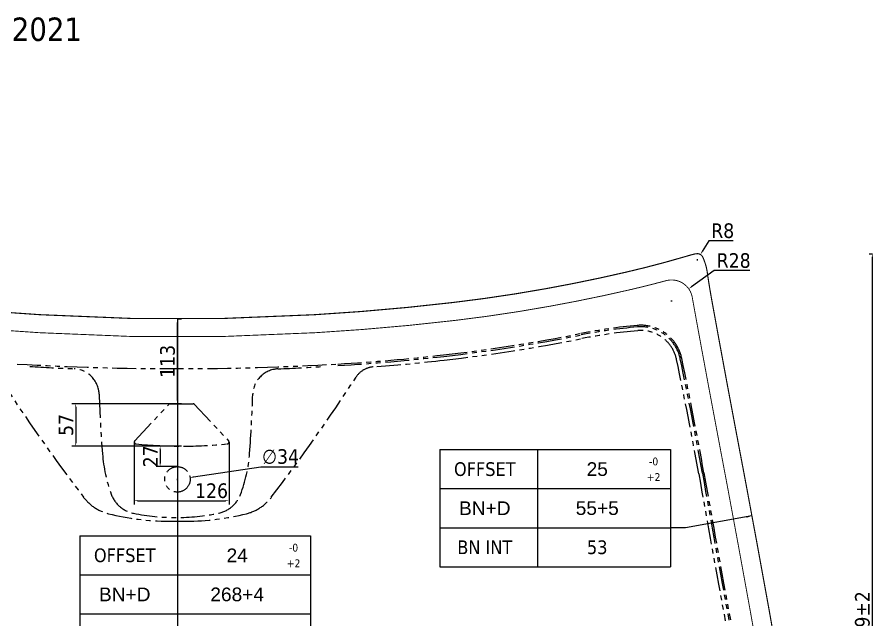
# Model space of a CAD drawing. Header units: millimetres. Extents: x 25 to 16470, y 343 to 6096.
# Drawn here: x 8763 to 9905, y 1671 to 2475 of the extents above; entities that cross this region are included whole.
import ezdxf
from ezdxf.enums import TextEntityAlignment as Align

# ---------------------------------------------------------------- set-up
doc = ezdxf.new("R2010")
doc.units = ezdxf.units.MM
doc.linetypes.add('PHANTOM', pattern=[63.5, 31.75, -6.35, 6.35, -6.35, 6.35, -6.35])
for name, color, linetype in [('BN INT', 4, 'PHANTOM'), ('DIM10', 7, 'Continuous'), ('OFFSET', 6, 'Continuous'), ('PERIMETRO', 5, 'Continuous'), ('PHANTOM', 1, 'PHANTOM')]:
    doc.layers.add(name, color=color, linetype=linetype)
doc.styles.add('1', font='tahoma.ttf')
doc.styles.add('TECHNIC', font='tahoma.ttf')
doc.styles.add('USER1', font='arial.ttf', dxfattribs={"width": 0.75})
doc.dimstyles.new('DIM10', dxfattribs={"dimscale": 7.5, "dimtxt": 2.5, "dimasz": 1, "dimexe": 0, "dimexo": 0, "dimgap": 0.4, "dimtad": 1, "dimtoh": 1, "dimdec": 0, "dimzin": 0, "dimdsep": 46, "dimtxsty": 'TECHNIC', "dimcen": 0.1, "dimdle": 1.25, "dimclre": 7, "dimclrt": 7, "dimazin": 0, "dimtfac": 2, "dimtdec": 0, "dimtofl": 0, "dimtmove": 0, "dimatfit": 3, "dimfxl": 1, "dimtvp": 1.5, "dimtolj": 1, "dimtzin": 0, "dimarcsym": 0})

# ---------------------------------------------------------------- blocks, each defined once
blk = doc.blocks.new('*D78')
at = {"layer": 'Defpoints', "color": 0, "transparency": 16777216}
for p in [(9899.7, 2159.4), (9904, 2159.4), (9898.6, 1180.9)]:
    blk.add_point(p, dxfattribs=at)
at = {"layer": 'DIM10', "color": 7, "lineweight": -2, "transparency": 16777216}
for p, q in [((9899.7, 2159.4), (9904, 2159.4)), ((9898.6, 1180.9), (9904, 1180.9))]:
    blk.add_line(p, q, dxfattribs=at)
at = {"layer": 'DIM10', "color": 0, "lineweight": -2, "transparency": 16777216}
blk.add_line((9904, 1185.4), (9904, 2154.9), dxfattribs=at)
at = {"layer": 'DIM10', "color": 0, "transparency": 16777216}
for points in [[(9903.2, 2154.9), (9904.7, 2154.9), (9904, 2159.4)], [(9903.2, 1185.4), (9904.7, 1185.4), (9904, 1180.9)]]:
    blk.add_solid(points, dxfattribs=at)
at = {"layer": 'DIM10', "color": 7, "transparency": 16777216, "insert": (9890.8, 1670.2), "char_height": 19.5, "attachment_point": 5, "rotation": 90, "style": 'TECHNIC'}
blk.add_mtext('\\A1;979±2', dxfattribs=at)
blk = doc.blocks.new('IF-TECNICA')
for p, q in [((0, 0), (50.57, 0)), ((0, 0), (0, -17.14)), ((21.43, 0), (21.43, -17.14)), ((50.57, 0), (50.57, -17.14)), ((0, -8.57), (50.57, -8.57)), ((0, -17.14), (50.57, -17.14))]:
    blk.add_line(p, q)
at = {"style": 'TECHNIC'}
for s, height, p in [('-0', 1.714, (46.88, -2.62)), ('OFFSET', 3, (9.87, -4.29)), ('+2', 1.714, (46.88, -6.03))]:
    blk.add_text(s, height=height, dxfattribs=at).set_placement(p, align=Align.MIDDLE)
for tag, p in [('OFFSET', (34.52, -4.29)), ('BN+D', (9.87, -12.86)), ('BN+D', (34.52, -12.86))]:
    blk.add_attdef(tag, text='', height=3, dxfattribs=at).set_placement(p, align=Align.MIDDLE)
blk = doc.blocks.new('*D100')
at = {"layer": 'Defpoints', "color": 0, "transparency": 16777216}
for p in [(9674.7, 2158.3), (9670.6, 2151.4)]:
    blk.add_point(p, dxfattribs=at)
at = {"layer": 'DIM10', "color": 0, "lineweight": -2, "transparency": 16777216}
for p, q in [((9685.7, 2176.7), (9677, 2162.2)), ((9718.5, 2176.7), (9685.7, 2176.7))]:
    blk.add_line(p, q, dxfattribs=at)
at = {"layer": 'DIM10', "color": 7, "lineweight": -2, "transparency": 16777216}
for p, q in [((9669.8, 2151.4), (9671.3, 2151.4)), ((9670.6, 2150.7), (9670.6, 2152.2))]:
    blk.add_line(p, q, dxfattribs=at)
at = {"layer": 'DIM10', "color": 0, "transparency": 16777216}
blk.add_solid([(9676.4, 2162.5), (9677.7, 2161.8), (9674.7, 2158.3)], dxfattribs=at)
at = {"layer": 'DIM10', "color": 7, "transparency": 16777216, "insert": (9704.4, 2189.9), "char_height": 19.5, "attachment_point": 5, "style": 'TECHNIC'}
blk.add_mtext('\\A1;R8', dxfattribs=at)
blk = doc.blocks.new('*D88')
at = {"layer": 'Defpoints', "color": 0, "transparency": 16777216}
for p in [(9659, 2112.6), (9636.2, 2096.4)]:
    blk.add_point(p, dxfattribs=at)
at = {"layer": 'DIM10', "color": 0, "lineweight": -2, "transparency": 16777216}
for p, q in [((9693, 2136.9), (9662.7, 2115.3)), ((9740.5, 2136.9), (9693, 2136.9))]:
    blk.add_line(p, q, dxfattribs=at)
at = {"layer": 'DIM10', "color": 7, "lineweight": -2, "transparency": 16777216}
for p, q in [((9635.5, 2096.4), (9637, 2096.4)), ((9636.2, 2095.6), (9636.2, 2097.1))]:
    blk.add_line(p, q, dxfattribs=at)
at = {"layer": 'DIM10', "color": 0, "transparency": 16777216}
blk.add_solid([(9662.2, 2115.9), (9663.1, 2114.6), (9659, 2112.6)], dxfattribs=at)
at = {"layer": 'DIM10', "color": 7, "transparency": 16777216, "insert": (9719, 2150.1), "char_height": 19.5, "attachment_point": 5, "style": 'TECHNIC'}
blk.add_mtext('\\A1;R28', dxfattribs=at)
blk = doc.blocks.new('IF-TECNICA-2')
for p, q in [((0, 8.57), (50.57, 8.57)), ((0, 8.57), (0, 0)), ((21.43, 8.57), (21.43, 0)), ((50.57, 8.57), (50.57, 0)), ((0, 0), (50.57, 0))]:
    blk.add_line(p, q)
at = {"style": 'TECHNIC'}
for p in [(9.87, 4.29), (34.52, 4.29)]:
    blk.add_attdef('BN+D', text='', height=3, dxfattribs=at).set_placement(p, align=Align.MIDDLE)
blk = doc.blocks.new('*D109')
at = {"layer": 'Defpoints', "color": 0, "transparency": 16777216}
for p in [(8977, 2072.3), (8977, 2072.3), (8977, 1959.2)]:
    blk.add_point(p, dxfattribs=at)
at = {"layer": 'DIM10', "color": 7, "lineweight": -2, "transparency": 16777216}
for p, q in [((8977, 2072.3), (8982.3, 2072.3)), ((8977, 1959.2), (8982.3, 1959.2))]:
    blk.add_line(p, q, dxfattribs=at)
at = {"layer": 'DIM10', "color": 0, "lineweight": -2, "transparency": 16777216}
blk.add_line((8977, 1963.7), (8977, 2067.8), dxfattribs=at)
at = {"layer": 'DIM10', "color": 0, "transparency": 16777216}
for points in [[(8976.3, 2067.8), (8977.8, 2067.8), (8977, 2072.3)], [(8976.3, 1963.7), (8977.8, 1963.7), (8977, 1959.2)]]:
    blk.add_solid(points, dxfattribs=at)
at = {"layer": 'DIM10', "color": 7, "transparency": 16777216, "insert": (8963.9, 2015.8), "char_height": 19.5, "attachment_point": 5, "rotation": 90, "style": 'TECHNIC'}
blk.add_mtext('\\A1;113', dxfattribs=at)
blk = doc.blocks.new('*D110')
at = {"layer": 'Defpoints', "color": 0, "transparency": 16777216}
for p in [(8919.4, 1908.1), (9045.8, 1908.1), (9045.8, 1829.8)]:
    blk.add_point(p, dxfattribs=at)
at = {"layer": 'DIM10', "color": 7, "lineweight": -2, "transparency": 16777216}
for p, q in [((8919.4, 1908.1), (8919.4, 1824.6)), ((9045.8, 1908.1), (9045.8, 1824.6))]:
    blk.add_line(p, q, dxfattribs=at)
at = {"layer": 'DIM10', "color": 0, "lineweight": -2, "transparency": 16777216}
blk.add_line((8923.9, 1829.8), (9041.3, 1829.8), dxfattribs=at)
at = {"layer": 'DIM10', "color": 0, "transparency": 16777216}
for points in [[(8923.9, 1830.6), (8923.9, 1829.1), (8919.4, 1829.8)], [(9041.3, 1830.6), (9041.3, 1829.1), (9045.8, 1829.8)]]:
    blk.add_solid(points, dxfattribs=at)
at = {"layer": 'DIM10', "color": 7, "transparency": 16777216, "insert": (9022.5, 1843), "char_height": 19.5, "attachment_point": 5, "style": 'TECHNIC'}
blk.add_mtext('\\A1;126', dxfattribs=at)
blk = doc.blocks.new('*D111')
at = {"layer": 'Defpoints', "color": 0, "transparency": 16777216}
for p in [(8982.6, 1959.2), (8841.3, 1902.6), (8982.6, 1902.6)]:
    blk.add_point(p, dxfattribs=at)
at = {"layer": 'DIM10', "color": 7, "lineweight": -2, "transparency": 16777216}
for p, q in [((8982.6, 1959.2), (8836.1, 1959.2)), ((8982.6, 1902.6), (8836.1, 1902.6))]:
    blk.add_line(p, q, dxfattribs=at)
at = {"layer": 'DIM10', "color": 0, "lineweight": -2, "transparency": 16777216}
blk.add_line((8841.3, 1954.7), (8841.3, 1907.1), dxfattribs=at)
at = {"layer": 'DIM10', "color": 0, "transparency": 16777216}
for points in [[(8840.6, 1954.7), (8842.1, 1954.7), (8841.3, 1959.2)], [(8840.6, 1907.1), (8842.1, 1907.1), (8841.3, 1902.6)]]:
    blk.add_solid(points, dxfattribs=at)
at = {"layer": 'DIM10', "color": 7, "transparency": 16777216, "insert": (8828.4, 1930.9), "char_height": 19.5, "attachment_point": 5, "rotation": 90, "style": 'TECHNIC'}
blk.add_mtext('\\A1;57', dxfattribs=at)
blk = doc.blocks.new('*D112')
at = {"layer": 'Defpoints', "color": 0, "transparency": 16777216}
for p in [(8977, 1902.7), (8953.9, 1875.3), (8977, 1875.3)]:
    blk.add_point(p, dxfattribs=at)
at = {"layer": 'DIM10', "color": 7, "lineweight": -2, "transparency": 16777216}
for p, q in [((8977, 1902.7), (8948.7, 1902.7)), ((8977, 1875.3), (8948.7, 1875.3))]:
    blk.add_line(p, q, dxfattribs=at)
at = {"layer": 'DIM10', "color": 0, "lineweight": -2, "transparency": 16777216}
blk.add_line((8953.9, 1898.2), (8953.9, 1879.8), dxfattribs=at)
at = {"layer": 'DIM10', "color": 0, "transparency": 16777216}
for points in [[(8953.2, 1898.2), (8954.7, 1898.2), (8953.9, 1902.7)], [(8953.2, 1879.8), (8954.7, 1879.8), (8953.9, 1875.3)]]:
    blk.add_solid(points, dxfattribs=at)
at = {"layer": 'DIM10', "color": 7, "transparency": 16777216, "insert": (8941, 1889), "char_height": 19.5, "attachment_point": 5, "rotation": 90, "style": 'TECHNIC'}
blk.add_mtext('\\A1;27', dxfattribs=at)
blk = doc.blocks.new('*D241')
at = {"layer": 'Defpoints', "color": 0, "transparency": 16777216}
for p in [(8993.9, 1860.8), (8960.2, 1855.9)]:
    blk.add_point(p, dxfattribs=at)
at = {"layer": 'DIM10', "color": 0, "lineweight": -2, "transparency": 16777216}
for p, q in [((9088.1, 1874.5), (8998.3, 1861.4)), ((9137.9, 1874.5), (9088.1, 1874.5))]:
    blk.add_line(p, q, dxfattribs=at)
at = {"layer": 'DIM10', "color": 7, "lineweight": -2, "transparency": 16777216}
for p, q in [((8976.3, 1858.3), (8977.8, 1858.3)), ((8977, 1857.6), (8977, 1859.1))]:
    blk.add_line(p, q, dxfattribs=at)
at = {"layer": 'DIM10', "color": 0, "transparency": 16777216}
blk.add_solid([(8998.2, 1862.2), (8998.4, 1860.7), (8993.9, 1860.8)], dxfattribs=at)
at = {"layer": 'DIM10', "color": 7, "transparency": 16777216, "insert": (9114.5, 1888.6), "char_height": 19.5, "attachment_point": 5, "style": 'TECHNIC'}
blk.add_mtext('\\A1;∅34', dxfattribs=at)

msp = doc.modelspace()

# ---------------------------------------------------------------- linework, layer by layer
at = {"layer": 'BN INT'}
for centre, radius, start, end in [((9651.6, 1364.6), 701.7, 95.0078, 101.2133), ((9595.2, 2008.2), 55.7, 11.8306, 95.0078), ((9069.5, 4301), 2291.8, 276.5761, 281.2133), ((9047.2, 4494.3), 2486.3, 273.3142, 276.5761), ((8977, 5705.8), 3699.8, 266.6858, 273.3142), ((4605.8, 963.1), 5153.4, 10.1004, 11.8306), ((33850, 6120.2), 24542.1, 189.98006, 190.44523)]:
    msp.add_arc(centre, radius, start, end, dxfattribs=at)
at = {"layer": 'OFFSET', "const_width": 1.2}
msp.add_lwpolyline([(8493.5, 1323.2, 0.041184), (8805.8, 1278.1, 0.004675), (8856.2, 1275.5, 0.021422), (9097.9, 1275.5, 0.004675), (9148.3, 1278.1, 0.041184), (9460.6, 1323.2, 0.050869), (9745.6, 1420, 0.250051), (9762.8, 1442.4, 0.001113), (9767.8, 1473.9, 0.076276), (9768.1, 1519.5, 0.002569), (9762.3, 1557.1, 0.005603), (9741.3, 1681.8, 0.002535), (9695.7, 1928.2, -0.001827), (9664.4, 2097.5, -0.00107), (9663.8, 2101.2, 0.440516), (9628.9, 2123.4, -0.008857), (9580.7, 2111.3, -0.012289), (9473.3, 2089.2, -0.015368), (9347.6, 2070.4, -0.01461), (9161.6, 2054, -0.030809), (8792.5, 2054, -0.01461), (8606.4, 2070.4, -0.015368)], format="xyb", dxfattribs=at)
at = {"layer": 'PERIMETRO', "const_width": 1.5}
msp.add_lwpolyline([(9787, 1561, 0.005602), (9765.9, 1686.2, 0.002535), (9720.2, 1932.9, -0.001827), (9689, 2101.9, -0.009527), (9683.8, 2134.4, 0.030758), (9682.1, 2142.9, 0.03819), (9677.9, 2154.6, 0.321332), (9669.9, 2159.4, 0.045864), (9664.1, 2158.3, 0.003498), (9653.3, 2155.2, -0.014624), (9575.2, 2134.7, -0.012289), (9469, 2112.8, -0.015368), (9344.8, 2094.3, -0.014613), (9160.2, 2078, -0.030814), (8793.9, 2078, -0.014613), (8609.3, 2094.3, -0.015368)], format="xyb", dxfattribs=at)
at = {"layer": 'PHANTOM'}
msp.add_line((8965.3, 1802.5), (8988.8, 1802.5), dxfattribs=at)
msp.add_lwpolyline([(8999.4, 1958.6), (9045.2, 1909.8, -0.640642), (9043.4, 1905.6, -0.04938), (8921.8, 1905.6, -0.658948), (8920.2, 1909.9), (8965.8, 1958.6, -0.207243), (8967.3, 1959.2), (8998, 1959.2, -0.207243)], format="xyb", close=True, dxfattribs=at)
msp.add_circle((8977, 1858.3), 17, dxfattribs=at)
at = {"layer": 'PHANTOM', "color": 1}
for centre, radius, start, end in [((9651.6, 1364.6), 699.7, 95.0078, 101.2133), ((9651.6, 1364.6), 694.7, 95.0078, 101.2133), ((9595.2, 2008.2), 53.7, 11.8306, 95.0078), ((9595.2, 2008.2), 48.7, 11.8306, 95.0078), ((9069.5, 4301), 2293.8, 276.5761, 281.2133), ((9069.5, 4301), 2298.8, 276.5761, 281.2133), ((9047.2, 4494.3), 2488.3, 273.3142, 276.5761), ((9047.2, 4494.3), 2493.3, 274.5077, 276.5761), ((4605.8, 963.1), 5146.4, 10.1005, 11.8306), ((4605.8, 963.1), 5151.4, 10.1004, 11.8306), ((33850, 6120.2), 24549.1, 189.98008, 190.44521), ((33850, 6120.2), 24544.1, 189.98007, 190.44522)]:
    msp.add_arc(centre, radius, start, end, dxfattribs=at)
at = {"layer": 'PHANTOM'}
for centre, radius, start, end in [((8977, 5046.5), 3043.8, 266.2895, 267.4051), ((8837.6, 1970.8), 35, 1.8274, 87.4051), ((9112.5, 1970.7), 35, 92.5223, 178.1632), ((8977, 5046.5), 3043.8, 272.5223, 273.7105), ((9240.4, 1978.4), 30, 94.3916, 146.8999), ((11024.9, 3485), 2728.9, 213.1001, 217.2205), ((6929.2, 3485), 2728.9, 322.7795, 326.8999), ((10660.8, 2029), 1789.1, 181.8274, 184.381), ((7293.2, 2029), 1785.2, 355.619, 358.1632), ((9076.1, 1907.6), 199.7, 184.381, 200.2629), ((8878, 1907.6), 195.9, 339.226, 355.619), ((8926.2, 1852.3), 40, 200.2629, 258.7154), ((9023.7, 1852.3), 40, 281.338, 339.226), ((8899.6, 1870.6), 60, 217.2205, 255.8579), ((9054.5, 1870.6), 60, 284.1421, 322.7795), ((8965.3, 2131.5), 329, 255.8579, 270), ((8974.9, 2095.8), 288.4, 258.7154, 281.338), ((8988.8, 2131.5), 329, 270, 284.1421)]:
    msp.add_arc(centre, radius, start, end, dxfattribs=at)

# ---------------------------------------------------------------- block references
at = {"layer": 'DIM10', "ltscale": 50}
ref = msp.add_blockref('IF-TECNICA', (9326.9, 1898.1), dxfattribs=dict(at, xscale=6.086340000000264, yscale=6.086340000000264, zscale=6.086340000000264))
ref.add_attrib('OFFSET', '25', dxfattribs={"layer": '0', "height": 18.26, "style": 'USER1'}).set_placement((9537, 1872), align=Align.MIDDLE)
ref.add_attrib('BN+D', '55+5', dxfattribs={"layer": '0', "height": 18.26, "style": 'USER1'}).set_placement((9537, 1819.8), align=Align.MIDDLE)
ref.add_attrib('BN+D', 'BN+D', dxfattribs={"layer": '0', "height": 18.26, "style": 'USER1'}).set_placement((9387, 1819.8), align=Align.MIDDLE)
at = {"layer": 'DIM10'}
ref = msp.add_blockref('IF-TECNICA-2', (9326.9, 1741.6), dxfattribs=dict(at, xscale=6.086340000000262, yscale=6.086340000000262, zscale=6.086340000000262))
ref.add_attrib('BN+D', 'BN INT', dxfattribs={"layer": '0', "height": 18.26, "style": '1'}).set_placement((9387, 1767.7), align=Align.MIDDLE)
ref.add_attrib('BN+D', '53', dxfattribs={"layer": '0', "height": 18.26, "style": '1'}).set_placement((9537, 1767.7), align=Align.MIDDLE)
at = {"layer": 'DIM10', "ltscale": 50}
ref = msp.add_blockref('IF-TECNICA', (8846.6, 1783.1), dxfattribs=dict(at, xscale=6.086340000000264, yscale=6.086340000000264, zscale=6.086340000000264))
ref.add_attrib('OFFSET', '24', dxfattribs={"layer": '0', "height": 18.26, "style": 'USER1'}).set_placement((9056.7, 1757), align=Align.MIDDLE)
ref.add_attrib('BN+D', '268+4', dxfattribs={"layer": '0', "height": 18.26, "style": 'USER1'}).set_placement((9056.7, 1704.8), align=Align.MIDDLE)
ref.add_attrib('BN+D', 'BN+D', dxfattribs={"layer": '0', "height": 18.26, "style": 'USER1'}).set_placement((8906.7, 1704.8), align=Align.MIDDLE)
at = {"layer": 'DIM10'}
ref = msp.add_blockref('IF-TECNICA-2', (8846.6, 1626.6), dxfattribs=dict(at, xscale=6.086340000000262, yscale=6.086340000000262, zscale=6.086340000000262))
ref.add_attrib('BN+D', 'BN INT', dxfattribs={"layer": '0', "height": 18.26, "style": '1'}).set_placement((8906.7, 1652.7), align=Align.MIDDLE)
ref.add_attrib('BN+D', '68', dxfattribs={"layer": '0', "height": 18.26, "style": '1'}).set_placement((9056.7, 1652.7), align=Align.MIDDLE)

# ---------------------------------------------------------------- texts
at = {"layer": 'DIM10', "style": 'TECHNIC'}
msp.add_text('GMC YUKON 4D U 2021', height=31.2, rotation=0, dxfattribs=at).set_placement((8414.5, 2443.3))

# ---------------------------------------------------------------- dimensions: what is measured, and where the dimension line sits
at = {"layer": 'DIM10'}
for center, mpoint, picture, middle in [((9670.6, 2151.4), (9674.7, 2158.3), '*D100', (9704.4, 2176.7)), ((9636.2, 2096.4), (9659, 2112.6), '*D88', (9719, 2136.9))]:
    dim = msp.add_radius_dim(center=center, mpoint=mpoint, dimstyle='DIM10', override={"dimtxt": 2.6, "dimasz": 0.6, "dimexe": 0.7, "dimexo": 0}, dxfattribs=at)
    dim.commit()
    dim.dimension.update_dxf_attribs({"geometry": picture, "text_midpoint": middle, "dimtype": 164})
dim = msp.add_linear_dim(base=(9903.9601, 2159.4242), p1=(9898.6214, 1180.9128), p2=(9899.6938, 2159.4242), angle=90, text='<>±2', dimstyle='DIM10', override={"dimtxt": 2.6, "dimasz": 0.6, "dimexe": 0, "dimexo": 0}, dxfattribs=at)
dim.commit()
dim.dimension.update_dxf_attribs({"geometry": '*D78', "text_midpoint": (9890.8172, 1670.1685)})
for base, p1, p2, picture, middle in [((8977, 2072.3), (8977, 1959.2), (8977, 2072.3), '*D109', (8963.9, 2015.8)), ((8841.3, 1902.6), (8982.6, 1959.2), (8982.6, 1902.6), '*D111', (8828.4, 1930.9))]:
    dim = msp.add_linear_dim(base=base, p1=p1, p2=p2, angle=90, dimstyle='DIM10', override={"dimtxt": 2.6, "dimasz": 0.6, "dimexe": 0.7}, dxfattribs=at)
    dim.commit()
    dim.dimension.update_dxf_attribs({"geometry": picture, "text_midpoint": middle})
dim = msp.add_linear_dim(base=(9045.8, 1829.8), p1=(8919.4, 1908.1), p2=(9045.8, 1908.1), dimstyle='DIM10', override={"dimtxt": 2.6, "dimasz": 0.6, "dimexe": 0.7}, dxfattribs=at)
dim.commit()
dim.dimension.update_dxf_attribs({"geometry": '*D110', "text_midpoint": (9022.5, 1829.8), "dimtype": 160})
dim = msp.add_linear_dim(base=(8953.9, 1875.3), p1=(8977, 1902.7), p2=(8977, 1875.3), angle=90, dimstyle='DIM10', override={"dimtxt": 2.6, "dimasz": 0.6, "dimexe": 0.7}, dxfattribs=at)
dim.commit()
dim.dimension.update_dxf_attribs({"geometry": '*D112', "text_midpoint": (8953.9, 1889), "dimtype": 160})
dim = msp.add_diameter_dim_2p(p1=(8960.2, 1855.9), p2=(8993.9, 1860.8), dimstyle='DIM10', override={"dimtxt": 2.6, "dimasz": 0.6, "dimexe": 0.7}, dxfattribs=at)
dim.commit()
dim.dimension.update_dxf_attribs({"geometry": '*D241', "text_midpoint": (9088.1, 1874.5), "dimtype": 163})

# ---------------------------------------------------------------- leaders
for points in [[(8977, 2072.3), (8977, 1800.3), (8977, 1783.1)], [(9743.4, 1809.6), (9654.7, 1793.7), (9634.7, 1793.7)]]:
    msp.add_leader(points, dimstyle='DIM10', override={"dimgap": 0.6, "dimtad": 0, "dimarcsym": 1}, dxfattribs=at)

doc.saveas('drawing.dxf')
